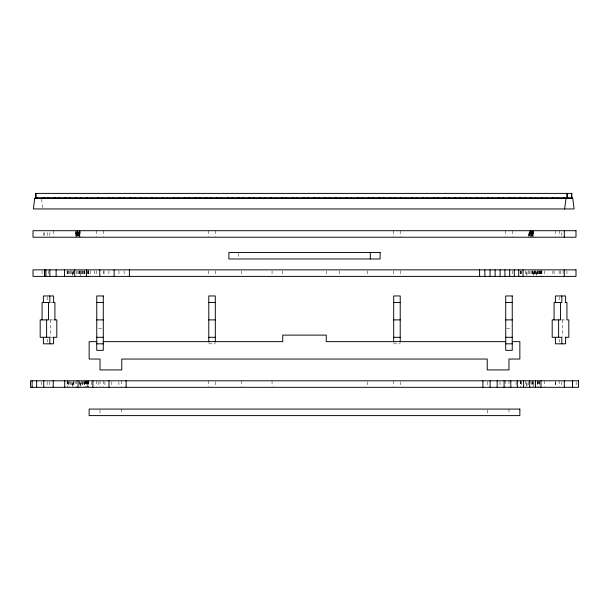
<?xml version="1.0" encoding="UTF-8"?>
<svg xmlns="http://www.w3.org/2000/svg" width="609" height="609" viewBox="0 0 609 609"><rect width="100%" height="100%" fill="white"/><g stroke="black" fill="none" stroke-linecap="round" stroke-linejoin="round"><path stroke-width="0.46" stroke-dasharray="3.04 2.28" d="M50.844 302.49L52.678 302.49M49.413 319.892L53.135 319.892M561.422 319.892L566.066 319.892M98.62 328.594L102.35 328.594M506.65 328.594L510.38 328.594M50.844 337.295L52.678 337.295M208.788 343.819L215.312 343.819M393.688 343.819L400.212 343.819M41.61 199.28L42.714 208.072M576.883 381.729L576.883 386.395M566.926 270.792L566.926 275.451M563.089 270.792L563.089 275.451M562.389 319.892L562.389 336.374M561.825 232.569L561.825 236.292M561.825 381.729L561.825 386.395M560.501 270.792L560.508 275.451M559.176 230.704L559.176 236.292M559.146 270.792L559.146 275.451M559.176 296.895L559.176 301.554M559.176 339.16L559.176 342.89M559.176 380.8L559.176 386.395M555.773 381.729L555.773 386.395M555.4 230.704L555.4 236.292M555.4 381.729L555.4 386.395M554.076 270.792L554.076 276.387M552.873 270.792L552.873 275.451M544.499 270.792L544.499 275.451M544.263 380.8L544.263 386.395M541.881 270.792L541.926 276.387M541.827 270.792L541.827 276.387M541.546 270.792L541.553 275.451M541.264 270.792L541.264 276.387M541.089 270.792L541.089 276.387M540.906 270.792L540.906 276.387M540.472 270.792L540.472 276.387M539.962 270.792L539.962 276.387M539.681 270.792L539.681 276.387M539.681 381.729L539.681 386.395M539.384 270.792L539.384 275.451M539.384 380.8L539.384 386.395M538.737 270.792L538.759 275.451M538.737 380.8L538.759 386.395M538.029 270.792L538.029 276.387M538.029 380.8L538.029 386.395M537.694 270.792L537.694 276.387M537.694 380.8L537.694 386.395M537.275 270.792L537.275 276.387M537.275 381.729L537.275 386.395M536.506 275.451L536.506 270.792L536.476 276.387M535.638 270.792L535.638 276.387M535.212 270.792L535.212 275.451M534.771 270.792L534.771 275.451M534.276 270.792L534.276 275.451M533.872 275.451L533.872 270.792L533.834 276.387M533.218 230.704L533.21 236.292M533.187 230.704L533.088 236.292L533.012 230.704M532.875 232.569L532.928 236.292M532.944 270.792L532.944 275.451M532.944 381.729L532.944 386.395M532.829 230.704L532.715 236.292M532.586 232.569L532.586 236.292M532.517 232.569L532.517 236.292M532.441 232.569L532.441 236.292M532.433 270.792L532.433 276.387M532.433 380.8L532.433 386.395M532.296 230.704L532.296 236.292M532.137 232.569L532.137 236.292M531.969 230.704L532.06 236.292M532 270.792L532 275.451M532 381.729L532 386.395M531.794 230.704L531.794 236.292M531.611 230.704L531.611 236.292M531.52 230.704L531.52 236.292M531.421 232.569L531.421 236.292M531.231 232.569L531.231 236.292M531.139 232.569L531.139 236.292M530.941 232.569L530.941 236.292M531.018 270.792L531.048 275.451M531.048 380.8L531.018 386.395M530.85 232.569L530.85 236.292M530.667 230.704L530.568 236.292M530.393 230.704L530.302 236.292M530.043 230.704L530.127 236.292M529.883 232.569L529.8 236.292M529.655 232.569L529.579 236.292M529.602 270.792L529.617 276.387M529.449 232.569L529.449 236.292M529.381 232.569L529.381 236.292M529.213 230.704L529.267 236.292M529.114 232.569L529.076 236.292M528.239 270.792L528.239 276.387M528.239 381.729L528.201 386.395M525.636 270.792L525.597 276.387M525.597 380.8L525.636 386.395M521.609 270.792L521.609 276.387M521.639 381.729L521.609 386.395M521 270.792L520.984 276.387M521 380.8L520.984 386.395M520.535 270.792L520.535 276.387M520.535 380.8L520.535 386.395M520.261 270.792L520.17 276.387M520.17 380.8L520.261 386.395M516.105 381.729L516.105 386.395M512.245 230.704L512.245 236.292M512.245 270.792L512.245 276.387M508.979 380.8L508.979 386.395M508.979 409.081L508.979 413.739M505.721 230.704L505.721 236.292M505.721 380.8L505.721 386.395M499.989 381.729L499.989 386.395M487.23 381.729L487.23 386.395M487.23 410.009L487.23 413.739M400.212 230.704L400.212 236.292M400.212 270.792L400.212 276.387M400.212 381.729L400.212 386.395M393.688 230.704L393.688 236.292M393.688 270.792L393.688 276.387M393.688 380.8L393.688 386.395M367.585 270.792L367.585 275.451M367.585 381.729L367.585 386.395M339.221 270.792L339.221 276.387M326.257 270.792L326.257 276.387M282.743 270.792L282.743 276.387M272.056 270.792L272.056 276.387M272.056 380.8L272.056 386.395M241.415 270.792L241.415 276.387M241.415 380.8L241.415 386.395M238.713 253.39L238.713 258.049M215.312 230.704L215.312 236.292M215.312 270.792L215.312 276.387M215.312 381.729L215.312 386.395M208.788 230.704L208.788 236.292M208.788 270.792L208.788 275.451M208.788 380.8L208.788 386.395M124.129 270.792L124.129 275.451M121.77 380.8L121.77 386.395M121.77 409.081L121.77 413.739M118.961 270.792L118.961 275.451M118.9 381.729L118.9 386.395M111.82 381.729L111.82 386.395M108.912 270.792L108.912 275.451M104.915 381.729L104.915 386.395M104.063 270.792L104.063 275.451M103.279 230.704L103.279 236.292M103.279 270.792L103.279 276.387M103.279 380.8L103.279 386.395M100.021 380.8L100.021 386.395M100.021 410.009L100.021 413.739M98.194 381.729L98.194 386.395M96.755 230.704L96.755 236.292M96.755 270.792L96.755 276.387M96.755 380.8L96.755 386.395M94.722 270.792L94.722 275.451M91.677 381.729L91.677 386.395M90.261 270.792L90.261 275.451M88.785 270.792L88.83 276.387M88.83 380.8L88.785 386.395M88.663 270.792L88.731 276.387M88.663 380.8L88.731 386.395M88.45 270.792L88.457 276.387M88.45 380.8L88.457 386.395M88.176 270.792L88.176 275.451M88.176 381.729L88.176 386.395M87.993 270.792L87.993 276.387M87.993 380.8L87.993 386.395M87.81 270.792L87.81 275.451M87.81 380.8L87.81 386.395M87.376 380.8L87.376 386.395L87.369 381.729M86.866 380.8L86.866 386.395M86.585 381.729L86.585 386.395M86.288 380.8L86.288 386.395M85.663 380.8L85.641 386.395M85.382 380.8L85.382 386.395M84.94 270.792L84.94 276.387M84.94 380.8L84.94 386.395M84.598 270.792L84.598 275.451M84.598 381.729L84.598 386.395M84.179 270.792L84.179 276.387M84.179 381.729L84.179 386.395M83.418 270.792L83.387 275.451M83.387 380.8L83.418 386.395M82.55 270.792L82.55 276.387M82.55 381.729L82.55 386.395M82.116 270.792L82.116 275.451M82.116 381.729L82.116 386.395M81.675 270.792L81.675 276.387M81.675 380.8L81.675 386.395M80.776 276.387L80.776 270.792L80.738 275.451M80.091 230.704L80.122 236.292M79.924 230.704L80 236.292M79.84 236.292L79.787 232.569L79.733 236.292M79.855 270.792L79.855 275.451M79.855 380.8L79.855 386.395M79.619 230.704L79.619 236.292M79.49 230.704L79.421 236.292M79.353 232.569L79.353 236.292M79.337 270.792L79.337 275.451M79.33 381.729L79.337 386.395M79.208 230.704L79.2 236.292M79.041 232.569L79.041 236.292M78.873 230.704L78.964 236.292M78.911 270.792L78.911 276.387M78.698 232.569L78.706 236.292M78.515 232.569L78.515 236.292M78.424 232.569L78.424 236.292M78.333 232.569L78.333 236.292M78.135 232.569L78.135 236.292M78.043 232.569L78.043 236.292M77.929 270.792L77.952 275.451M77.853 230.704L77.754 236.292M77.48 230.704L77.571 236.292M77.297 232.569L77.297 236.292M77.206 232.569L77.206 236.292M77.038 232.569L77.038 236.292M76.947 230.704L76.947 236.292M76.787 232.569L76.787 236.292M76.711 232.569L76.711 236.292M76.559 232.569L76.49 236.292M76.521 270.792L76.506 275.451M76.506 380.8L76.521 386.395M76.171 230.704L76.117 236.292M76.018 232.569L75.98 236.292M75.904 232.569L75.828 236.292M75.782 230.704L75.782 236.292M75.143 380.8L75.105 386.395M73.811 270.792L73.811 275.451M73.811 381.729L73.811 386.395M73.765 270.792L73.765 275.451M73.765 380.8L73.765 386.395M73.537 381.729L73.537 386.395M71.352 270.792L71.337 276.387M71.337 381.729L71.352 386.395M70.263 270.792L70.263 276.387M70.263 381.729L70.279 386.395M69.342 270.792L69.304 276.387M69.342 380.8L69.304 386.395M68.551 270.792L68.513 276.387M68.513 381.729L68.551 386.395M68.018 381.729L68.018 386.395M67.896 270.792L67.903 276.387M67.896 380.8L67.903 386.395M67.447 270.792L67.439 276.387M67.447 380.8L67.439 386.395M67.074 270.792L67.173 276.387M67.165 380.8L67.173 386.395M53.6 230.704L53.6 236.292M50.38 319.892L50.38 336.374M49.824 232.569L49.824 236.292M49.824 381.729L49.824 386.395M48.492 270.792L48.499 276.387M47.175 232.569L47.175 236.292M47.175 296.895L47.175 301.554M47.175 339.16L47.175 342.89M47.175 381.729L47.175 386.395M44.708 232.569L44.708 236.292M43.391 232.569L43.391 236.292M42.074 270.792L42.074 275.451M41.465 381.729L41.465 386.395M533.872 386.395L533.872 380.8L533.834 386.395M528.924 236.292L528.901 232.569L528.871 236.292M526.907 275.451L526.907 270.792L526.861 275.451M526.907 386.395L526.907 381.729L526.861 386.395M80.776 386.395L80.776 381.729L80.738 386.395M76.353 236.292L76.353 232.569L76.292 236.292M72.547 275.451L72.547 270.792L72.509 275.451M72.547 386.395L72.547 381.729L72.509 386.395"/><path stroke-width="0.91" d="M564.665 208.948L565.989 198.397M53.082 302.49L54.917 302.49L54.917 319.892M96.755 302.49L103.279 302.49M208.788 302.49L215.312 302.49M393.688 302.49L400.212 302.49M505.721 302.49L512.245 302.49M565.091 302.49L566.926 302.49L566.926 319.892L568.814 319.892L568.814 337.295L565.144 337.295M54.056 319.892L56.812 319.892L56.812 337.295L53.135 337.295M96.755 319.892L103.279 319.892M208.788 319.892L215.312 319.892M393.688 319.892L400.212 319.892M505.721 319.892L512.245 319.892M96.755 337.295L103.279 337.295M208.788 337.295L215.312 337.295M393.688 337.295L400.212 337.295M505.721 337.295L512.245 337.295M96.755 341.641L89.142 341.641L89.142 359.044L100.021 359.044L100.021 369.922L121.77 369.922L121.77 359.044L487.23 359.044L487.23 369.922L508.979 369.922L508.979 359.044L519.858 359.044L519.858 341.641L512.245 341.641M103.279 341.641L282.743 341.641L282.743 335.117L326.257 335.117L326.257 341.641L505.721 341.641M96.755 343.819L103.279 343.819M505.721 343.819L512.245 343.819M572.544 380.8L572.544 387.324M572.407 198.397L572.407 197.742L35.078 197.742L35.078 198.397M571.843 197.742L571.843 193.396L35.642 193.396L35.642 197.742M571.463 193.396L571.463 197.742M567.314 193.396L567.314 197.742M566.933 193.396L566.933 197.742M566.362 197.742L566.362 198.397M565.609 302.49L565.609 295.959L555.4 295.959L555.4 302.49M565.609 337.295L565.609 343.819L555.4 343.819L555.4 337.295M564.33 197.742L564.33 198.397M564.292 230.704L564.292 237.228M564.292 269.856L564.292 276.387M564.292 380.8L564.292 387.324M563.394 197.742L563.394 198.397M561.825 295.959L561.825 302.49L554.076 302.49L554.076 319.892M561.825 343.819L561.825 337.295L552.188 337.295L552.188 319.892L560.508 319.892L560.508 302.49M558.62 319.892L558.62 337.295M557.349 197.742L557.349 198.397M553.276 197.742L553.276 198.397M552.553 197.742L552.553 198.397M546.509 197.742L546.509 198.397M542.436 197.742L542.436 198.397M541.713 197.742L541.713 198.397M540.982 380.8L540.982 387.324M535.669 197.742L535.669 198.397M535.463 380.8L535.463 387.324M531.596 197.742L531.596 198.397M530.873 197.742L530.873 198.397M529.67 380.8L529.67 387.324M524.829 197.742L524.829 198.397M523.618 380.8L523.618 387.324M523.055 269.856L523.055 276.387M520.756 197.742L520.756 198.397M520.033 197.742L520.033 198.397M518.739 269.856L518.739 276.387M517.323 380.8L517.323 387.324M514.278 269.856L514.278 276.387M513.988 197.742L513.988 198.397M510.806 380.8L510.806 387.324M509.916 197.742L509.916 198.397M509.672 269.856L509.672 276.387M509.193 197.742L509.193 198.397M504.937 269.856L504.937 276.387M504.085 380.8L504.085 387.324M503.148 197.742L503.148 198.397M500.088 269.856L500.088 276.387M499.076 197.742L499.076 198.397M498.352 197.742L498.352 198.397M497.18 380.8L497.18 387.324M495.117 269.856L495.117 276.387M492.308 197.742L492.308 198.397M490.1 380.8L490.1 387.324M490.047 269.856L490.047 276.387M488.235 197.742L488.235 198.397M487.512 197.742L487.512 198.397M484.871 269.856L484.871 276.387M482.876 380.8L482.876 387.324M481.468 197.742L481.468 198.397M479.618 269.856L479.618 276.387M477.395 197.742L477.395 198.397M476.672 197.742L476.672 198.397M470.628 197.742L470.628 198.397M466.555 197.742L466.555 198.397M465.832 197.742L465.832 198.397M459.787 197.742L459.787 198.397M455.715 197.742L455.715 198.397M454.992 197.742L454.992 198.397M448.947 197.742L448.947 198.397M444.874 197.742L444.874 198.397M444.151 197.742L444.151 198.397M438.107 197.742L438.107 198.397M434.034 197.742L434.034 198.397M433.311 197.742L433.311 198.397M427.267 197.742L427.267 198.397M423.194 197.742L423.194 198.397M422.471 197.742L422.471 198.397M416.427 197.742L416.427 198.397M412.354 197.742L412.354 198.397M411.631 197.742L411.631 198.397M405.586 197.742L405.586 198.397M401.514 197.742L401.514 198.397M400.791 197.742L400.791 198.397M400.212 341.953L400.212 295.959L393.688 295.959L393.688 341.953M394.746 197.742L394.746 198.397M390.674 197.742L390.674 198.397M389.95 197.742L389.95 198.397M383.906 197.742L383.906 198.397M379.833 197.742L379.833 198.397M379.11 197.742L379.11 198.397M373.066 197.742L373.066 198.397M370.287 252.453L370.287 258.977M369.001 197.742L369.001 198.397M368.27 197.742L368.27 198.397M362.226 197.742L362.226 198.397M358.161 197.742L358.161 198.397M357.43 197.742L357.43 198.397M351.385 197.742L351.385 198.397M347.32 197.742L347.32 198.397M346.59 197.742L346.59 198.397M340.545 197.742L340.545 198.397M336.48 197.742L336.48 198.397M335.749 197.742L335.749 198.397M329.705 197.742L329.705 198.397M325.64 197.742L325.64 198.397M324.909 197.742L324.909 198.397M318.865 197.742L318.865 198.397M314.8 197.742L314.8 198.397M314.069 197.742L314.069 198.397M308.025 197.742L308.025 198.397M303.96 197.742L303.96 198.397M303.229 197.742L303.229 198.397M297.184 197.742L297.184 198.397M293.119 197.742L293.119 198.397M292.389 197.742L292.389 198.397M286.344 197.742L286.344 198.397M282.279 197.742L282.279 198.397M281.548 197.742L281.548 198.397M275.504 197.742L275.504 198.397M271.439 197.742L271.439 198.397M270.708 197.742L270.708 198.397M264.664 197.742L264.664 198.397M260.599 197.742L260.599 198.397M259.868 197.742L259.868 198.397M253.831 197.742L253.831 198.397M249.759 197.742L249.759 198.397M249.028 197.742L249.028 198.397M242.991 197.742L242.991 198.397M238.918 197.742L238.918 198.397M238.195 197.742L238.195 198.397M232.151 197.742L232.151 198.397M228.078 197.742L228.078 198.397M227.355 197.742L227.355 198.397M221.311 197.742L221.311 198.397M217.238 197.742L217.238 198.397M216.812 197.742L216.812 198.397M215.312 341.953L215.312 295.959L208.788 295.959L208.788 341.953M210.767 197.742L210.767 198.397M206.695 197.742L206.695 198.397M205.971 197.742L205.971 198.397M199.927 197.742L199.927 198.397M195.854 197.742L195.854 198.397M195.131 197.742L195.131 198.397M189.087 197.742L189.087 198.397M185.014 197.742L185.014 198.397M184.291 197.742L184.291 198.397M178.247 197.742L178.247 198.397M174.174 197.742L174.174 198.397M173.451 197.742L173.451 198.397M167.406 197.742L167.406 198.397M163.334 197.742L163.334 198.397M162.611 197.742L162.611 198.397M156.566 197.742L156.566 198.397M152.494 197.742L152.494 198.397M151.77 197.742L151.77 198.397M145.726 197.742L145.726 198.397M141.653 197.742L141.653 198.397M140.93 197.742L140.93 198.397M134.886 197.742L134.886 198.397M130.821 197.742L130.821 198.397M130.09 197.742L130.09 198.397M129.382 269.856L129.382 276.387M126.124 380.8L126.124 387.324M124.046 197.742L124.046 198.397M119.981 197.742L119.981 198.397M119.25 197.742L119.25 198.397M114.134 269.856L114.134 276.387M113.205 197.742L113.205 198.397M109.14 197.742L109.14 198.397M109.011 380.8L109.011 387.324M108.41 197.742L108.41 198.397M102.365 197.742L102.365 198.397M99.785 269.856L99.785 276.387M98.3 197.742L98.3 198.397M97.569 197.742L97.569 198.397M92.895 380.8L92.895 387.324M91.525 197.742L91.525 198.397M87.46 197.742L87.46 198.397M86.729 197.742L86.729 198.397M86.569 269.856L86.569 276.387M80.685 197.742L80.685 198.397M78.051 380.8L78.051 387.324M76.62 197.742L76.62 198.397M75.889 197.742L75.889 198.397M74.724 269.856L74.724 276.387M69.845 197.742L69.845 198.397M65.78 197.742L65.78 198.397M65.049 197.742L65.049 198.397M64.737 380.8L64.737 387.324M64.501 269.856L64.501 276.387M59.004 197.742L59.004 198.397M56.127 269.856L56.127 276.387M54.939 197.742L54.939 198.397M54.209 197.742L54.209 198.397M53.6 302.49L53.6 295.959L43.391 295.959L43.391 302.49M53.6 337.295L53.6 343.819L43.391 343.819L43.391 337.295M53.219 380.8L53.219 387.324M49.854 269.856L49.854 276.387M49.824 295.959L49.824 302.49L42.074 302.49L42.074 319.892M49.824 343.819L49.824 337.295L40.186 337.295L40.186 319.892L48.499 319.892L48.499 302.49M48.164 197.742L48.164 198.397M46.611 319.892L46.611 337.295M45.911 269.856L45.911 276.387M44.739 269.856L44.655 276.387M44.594 269.856L44.548 276.387M44.099 197.742L44.099 198.397M43.772 380.8L43.772 387.324M43.155 197.742L43.155 198.397M37.111 197.742L37.111 198.397M36.647 380.8L36.647 387.324M36.022 193.396L36.022 197.742M32.117 380.8L32.117 387.324M34.698 198.397L33.381 208.948L574.112 208.948L572.787 198.397L34.698 198.397M576 230.704L33 230.704L33 237.228L576 237.228L576 230.704M380.107 252.453L228.893 252.453L228.893 258.977L380.107 258.977L380.107 252.453M576 269.856L33 269.856L33 276.387L576 276.387L576 269.856M103.279 295.959L96.755 295.959L96.755 350.342L103.279 350.342L103.279 295.959M512.245 295.959L505.721 295.959L505.721 350.342L512.245 350.342L512.245 295.959M578.55 380.8L30.45 380.8L30.45 387.324L578.55 387.324L578.55 380.8M519.858 409.081L89.142 409.081L89.142 415.604L519.858 415.604L519.858 409.081"/></g></svg>
